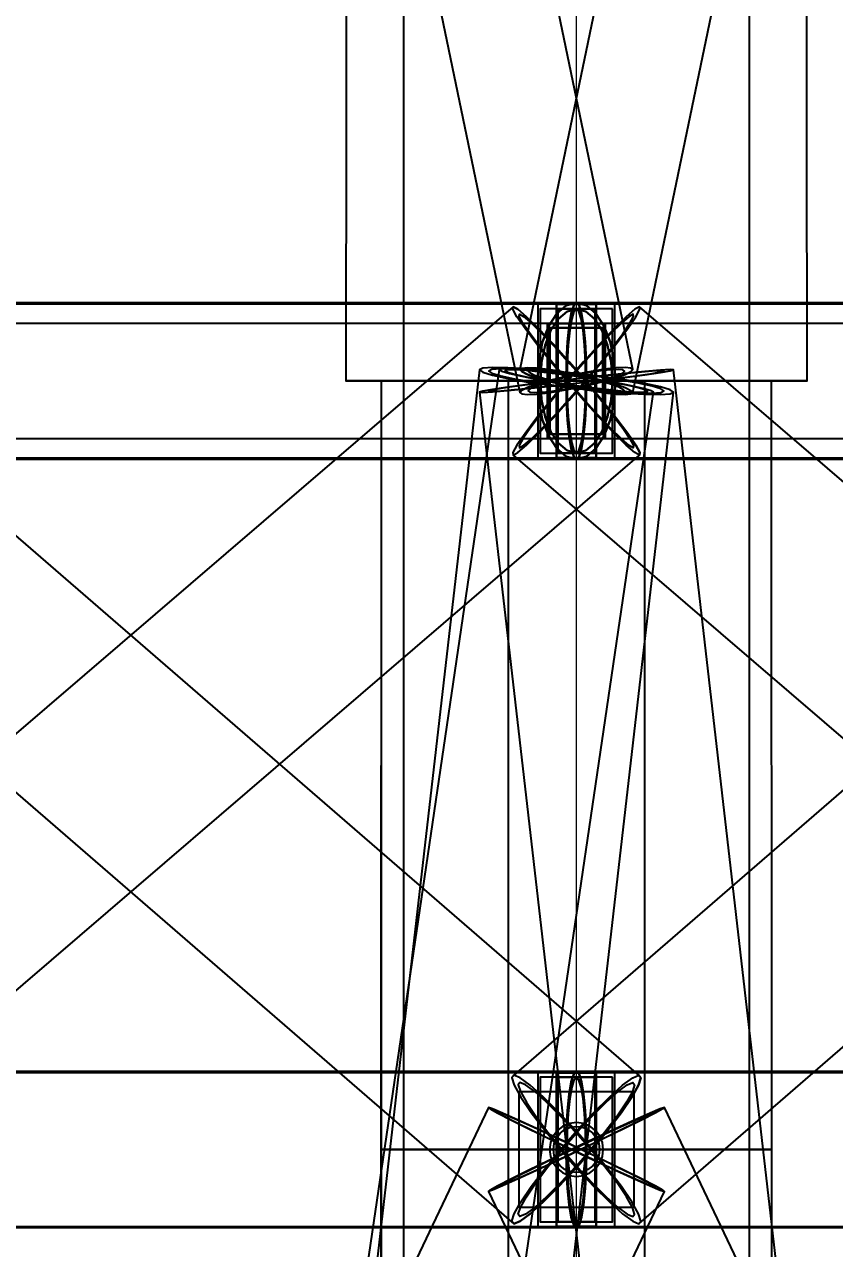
# Model space of a CAD drawing. Header units: millimetres. Extents: x -123812 to 252100, y -3000 to 639000.
# Drawn here: x -1436 to 672, y 494742 to 497928 of the extents above; entities that cross this region are included whole.
import ezdxf

# ---------------------------------------------------------------- set-up
doc = ezdxf.new("R2010")
doc.units = ezdxf.units.MM
for name, color, linetype, lineweight in [('D-BMK-AXIS', 7, 'Continuous', 13), ('D-STR-ANTN', 7, 'Continuous', 25), ('D-STR-DIM', 7, 'Continuous', 13), ('D-STR-STRC', 7, 'Continuous', 25)]:
    doc.layers.add(name, color=color, linetype=linetype, lineweight=lineweight)
doc.styles.add('OpenSansCondensed-Light', font='OpenSansCondensed-Light.ttf')
doc.styles.add('TOWER_UNICODE', font='Arial Unicode.ttf')
doc.dimstyles.new('EZDXF', dxfattribs={"dimtxt": 0.25, "dimasz": 0.175, "dimexe": 0.375, "dimexo": 0.125, "dimgap": 0.1, "dimtad": 1, "dimlfac": 100, "dimzin": 12, "dimdsep": 46, "dimtxsty": 'OpenSansCondensed-Light', "dimblk": 'ARCHTICK', "dimcen": 2.5, "dimazin": 3, "dimtfac": 0.5, "dimtmove": 2, "dimatfit": 3})

# ---------------------------------------------------------------- blocks, each defined once
blk = doc.blocks.new('_ARCHTICK')
at = {"color": 0, "linetype": 'BYBLOCK', "const_width": 0.15}
blk.add_lwpolyline([(-0.5, -0.5), (0.5, 0.5)], dxfattribs=at)

msp = doc.modelspace()

# ---------------------------------------------------------------- linework, layer by layer
at = {"layer": 'D-BMK-AXIS'}
msp.add_line((0, -3000), (0, 639000), dxfattribs=at)
at = {"layer": 'D-STR-ANTN'}
for points in [[(-2225.4, 506969.9), (-146.9, 496969.9), (-141.9, 496966.3), (-127.2, 496965), (-103.9, 496966.1), (-73.5, 496969.5), (-38, 496974.9), (0, 496982.1), (38, 496990.5), (73.5, 496999.6), (103.9, 497008.6), (127.2, 497017.1), (141.9, 497024.4), (146.9, 497030.1), (-1931.6, 507030.1)], [(1931.6, 507030.1), (-146.9, 497030.1), (-141.9, 497024.4), (-127.2, 497017.1), (-103.9, 497008.6), (-73.5, 496999.6), (-38, 496990.5), (0, 496982.1), (38, 496974.9), (73.5, 496969.5), (103.9, 496966.1), (127.2, 496965), (141.9, 496966.3), (146.9, 496969.9), (2225.4, 506969.9)], [(-450, 500500), (-450, 493000), (-434.7, 492922.6), (-389.7, 492850.4), (-318.2, 492788.4), (-225, 492740.8), (-116.5, 492711), (0, 492700.8), (116.5, 492711), (225, 492740.8), (318.2, 492788.4), (389.7, 492850.4), (434.7, 492922.6), (450, 493000), (450, 500500)], [(-450, 500500), (-450, 493000), (-434.7, 492922.6), (-389.7, 492850.4), (-318.2, 492788.4), (-225, 492740.8), (-116.5, 492711), (0, 492700.8), (116.5, 492711), (225, 492740.8), (318.2, 492788.4), (389.7, 492850.4), (434.7, 492922.6), (450, 493000), (450, 500500)]]:
    msp.add_lwpolyline(points, dxfattribs=at)
for points in [[(-600, 497000), (600, 497000), (587.8, 507000), (-587.8, 507000)], [(-600, 497000), (600, 497000), (587.8, 507000), (-587.8, 507000)], [(-2153.5, 496850), (75, 496850), (75, 497150), (-2153.5, 497150)], [(-2153.5, 496850), (75, 496850), (75, 497150), (-2153.5, 497150)], [(75, 497150), (-75, 497150), (-75, 496850), (75, 496850)], [(75, 497150), (-75, 497150), (-75, 496850), (75, 496850)], [(-75, 496850), (2153.5, 496850), (2153.5, 497150), (-75, 497150)], [(-75, 497150), (75, 497150), (75, 496850), (-75, 496850)], [(-75, 496850), (2153.5, 496850), (2153.5, 497150), (-75, 497150)], [(-75, 497150), (75, 497150), (75, 496850), (-75, 496850)], [(69, 497138), (-69, 497138), (-69, 496862), (69, 496862)], [(69, 497138), (-69, 497138), (-69, 496862), (69, 496862)], [(-69, 497138), (69, 497138), (69, 496862), (-69, 496862)], [(-69, 497138), (69, 497138), (69, 496862), (-69, 496862)], [(0, 497017.9), (-38, 497009.5), (-73.5, 497000.4), (-103.9, 496991.4), (-127.2, 496982.9), (-141.9, 496975.6), (-146.9, 496969.9), (-141.9, 496966.3), (-127.2, 496965), (-103.9, 496966.1), (-73.5, 496969.5), (-38, 496974.9), (0, 496982.1), (38, 496990.5), (73.5, 496999.6), (103.9, 497008.6), (127.2, 497017.1), (141.9, 497024.4), (146.9, 497030.1), (141.9, 497033.7), (127.2, 497035), (103.9, 497033.9), (73.5, 497030.5), (38, 497025.1)], [(0, 496982.1), (-38, 496990.5), (-73.5, 496999.6), (-103.9, 497008.6), (-127.2, 497017.1), (-141.9, 497024.4), (-146.9, 497030.1), (-141.9, 497033.7), (-127.2, 497035), (-103.9, 497033.9), (-73.5, 497030.5), (-38, 497025.1), (0, 497017.9), (38, 497009.5), (73.5, 497000.4), (103.9, 496991.4), (127.2, 496982.9), (141.9, 496975.6), (146.9, 496969.9), (141.9, 496966.3), (127.2, 496965), (103.9, 496966.1), (73.5, 496969.5), (38, 496974.9)], [(0, 497015.3), (-32.4, 497008.1), (-62.7, 497000.4), (-88.6, 496992.6), (-108.6, 496985.4), (-121.1, 496979.1), (-125.4, 496974.3), (-121.1, 496971.2), (-108.6, 496970.1), (-88.6, 496971.1), (-62.7, 496973.9), (-32.4, 496978.6), (0, 496984.7), (32.4, 496991.9), (62.7, 496999.6), (88.6, 497007.4), (108.6, 497014.6), (121.1, 497020.9), (125.4, 497025.7), (121.1, 497028.8), (108.6, 497029.9), (88.6, 497028.9), (62.7, 497026.1), (32.4, 497021.4)], [(0, 496984.7), (-32.4, 496991.9), (-62.7, 496999.6), (-88.6, 497007.4), (-108.6, 497014.6), (-121.1, 497020.9), (-125.4, 497025.7), (-121.1, 497028.8), (-108.6, 497029.9), (-88.6, 497028.9), (-62.7, 497026.1), (-32.4, 497021.4), (0, 497015.3), (32.4, 497008.1), (62.7, 497000.4), (88.6, 496992.6), (108.6, 496985.4), (121.1, 496979.1), (125.4, 496974.3), (121.1, 496971.2), (108.6, 496970.1), (88.6, 496971.1), (62.7, 496973.9), (32.4, 496978.6)], [(600, 497000), (579.6, 497000), (519.6, 497000), (424.3, 497000), (300, 497000), (155.3, 497000), (0, 497000), (-155.3, 497000), (-300, 497000), (-424.3, 497000), (-519.6, 497000), (-579.6, 497000), (-600, 497000), (-579.6, 497000), (-519.6, 497000), (-424.3, 497000), (-300, 497000), (-155.3, 497000), (0, 497000), (155.3, 497000), (300, 497000), (424.3, 497000), (519.6, 497000), (579.6, 497000)], [(600, 497000), (579.6, 497000), (519.6, 497000), (424.3, 497000), (300, 497000), (155.3, 497000), (0, 497000), (-155.3, 497000), (-300, 497000), (-424.3, 497000), (-519.6, 497000), (-579.6, 497000), (-600, 497000), (-579.6, 497000), (-519.6, 497000), (-424.3, 497000), (-300, 497000), (-155.3, 497000), (0, 497000), (155.3, 497000), (300, 497000), (424.3, 497000), (519.6, 497000), (579.6, 497000)], [(520, 497000), (502.3, 497000), (450.3, 497000), (367.7, 497000), (260, 497000), (134.6, 497000), (0, 497000), (-134.6, 497000), (-260, 497000), (-367.7, 497000), (-450.3, 497000), (-502.3, 497000), (-520, 497000), (-502.3, 497000), (-450.3, 497000), (-367.7, 497000), (-260, 497000), (-134.6, 497000), (0, 497000), (134.6, 497000), (260, 497000), (367.7, 497000), (450.3, 497000), (502.3, 497000)], [(520, 497000), (502.3, 497000), (450.3, 497000), (367.7, 497000), (260, 497000), (134.6, 497000), (0, 497000), (-134.6, 497000), (-260, 497000), (-367.7, 497000), (-450.3, 497000), (-502.3, 497000), (-520, 497000), (-502.3, 497000), (-450.3, 497000), (-367.7, 497000), (-260, 497000), (-134.6, 497000), (0, 497000), (134.6, 497000), (260, 497000), (367.7, 497000), (450.3, 497000), (502.3, 497000)]]:
    msp.add_lwpolyline(points, close=True, dxfattribs=at)
at = {"layer": 'D-STR-STRC'}
for points in [[(-3961.3, 496800), (100.2, 496800), (100.2, 497200), (-3961.3, 497200)], [(-3912.9, 496800), (51.8, 496800), (51.8, 497200), (-3912.9, 497200)], [(-3912.9, 496800), (51.8, 496800), (51.8, 497200), (-3912.9, 497200)], [(24.8, 497000), (66.5, 496950), (103.6, 496903.4), (133.7, 496863.5), (154.6, 496832.8), (165, 496813.5), (164.2, 496806.9), (152.2, 496813.5), (129.8, 496832.8), (98.6, 496863.5), (60.6, 496903.4), (18.5, 496950), (-24.8, 497000), (-66.5, 497050), (-103.6, 497096.6), (-133.7, 497136.5), (-154.6, 497167.2), (-165, 497186.5), (-164.2, 497193.1), (-152.2, 497186.5), (-129.8, 497167.2), (-98.6, 497136.5), (-60.6, 497096.6), (-18.5, 497050)], [(-24.8, 497000), (-66.5, 496950), (-103.6, 496903.4), (-133.7, 496863.5), (-154.6, 496832.8), (-165, 496813.5), (-164.2, 496806.9), (-152.2, 496813.5), (-129.8, 496832.8), (-98.6, 496863.5), (-60.6, 496903.4), (-18.5, 496950), (24.8, 497000), (66.5, 497050), (103.6, 497096.6), (133.7, 497136.5), (154.6, 497167.2), (165, 497186.5), (164.2, 497193.1), (152.2, 497186.5), (129.8, 497167.2), (98.6, 497136.5), (60.6, 497096.6), (18.5, 497050)], [(22.4, 497000), (59.9, 496954.9), (93.4, 496913), (120.5, 496876.9), (139.4, 496849.2), (148.8, 496831.8), (148.1, 496825.9), (137.2, 496831.8), (117, 496849.2), (88.9, 496876.9), (54.6, 496913), (16.7, 496954.9), (-22.4, 497000), (-59.9, 497045.1), (-93.4, 497087), (-120.5, 497123.1), (-139.4, 497150.8), (-148.8, 497168.2), (-148.1, 497174.1), (-137.2, 497168.2), (-117, 497150.8), (-88.9, 497123.1), (-54.6, 497087), (-16.7, 497045.1)], [(-22.4, 497000), (-59.9, 496954.9), (-93.4, 496913), (-120.5, 496876.9), (-139.4, 496849.2), (-148.8, 496831.8), (-148.1, 496825.9), (-137.2, 496831.8), (-117, 496849.2), (-88.9, 496876.9), (-54.6, 496913), (-16.7, 496954.9), (22.4, 497000), (59.9, 497045.1), (93.4, 497087), (120.5, 497123.1), (139.4, 497150.8), (148.8, 497168.2), (148.1, 497174.1), (137.2, 497168.2), (117, 497150.8), (88.9, 497123.1), (54.6, 497087), (16.7, 497045.1)], [(-101.6, 497000), (-98.1, 496947.4), (-88, 496898.4), (-71.8, 496856.3), (-50.8, 496824), (-26.3, 496803.7), (0, 496796.8), (26.3, 496803.7), (50.8, 496824), (71.8, 496856.3), (88, 496898.4), (98.1, 496947.4), (101.6, 497000), (98.1, 497052.6), (88, 497101.6), (71.8, 497143.7), (50.8, 497176), (26.3, 497196.3), (0, 497203.2), (-26.3, 497196.3), (-50.8, 497176), (-71.8, 497143.7), (-88, 497101.6), (-98.1, 497052.6)], [(-101.6, 497000), (-98.1, 496947.4), (-88, 496898.4), (-71.8, 496856.3), (-50.8, 496824), (-26.3, 496803.7), (0, 496796.8), (26.3, 496803.7), (50.8, 496824), (71.8, 496856.3), (88, 496898.4), (98.1, 496947.4), (101.6, 497000), (98.1, 497052.6), (88, 497101.6), (71.8, 497143.7), (50.8, 497176), (26.3, 497196.3), (0, 497203.2), (-26.3, 497196.3), (-50.8, 497176), (-71.8, 497143.7), (-88, 497101.6), (-98.1, 497052.6)], [(101.6, 497000), (98.1, 496947.4), (88, 496898.4), (71.8, 496856.3), (50.8, 496824), (26.3, 496803.7), (0, 496796.8), (-26.3, 496803.7), (-50.8, 496824), (-71.8, 496856.3), (-88, 496898.4), (-98.1, 496947.4), (-101.6, 497000), (-98.1, 497052.6), (-88, 497101.6), (-71.8, 497143.7), (-50.8, 497176), (-26.3, 497196.3), (0, 497203.2), (26.3, 497196.3), (50.8, 497176), (71.8, 497143.7), (88, 497101.6), (98.1, 497052.6)], [(101.6, 497000), (98.1, 496947.4), (88, 496898.4), (71.8, 496856.3), (50.8, 496824), (26.3, 496803.7), (0, 496796.8), (-26.3, 496803.7), (-50.8, 496824), (-71.8, 496856.3), (-88, 496898.4), (-98.1, 496947.4), (-101.6, 497000), (-98.1, 497052.6), (-88, 497101.6), (-71.8, 497143.7), (-50.8, 497176), (-26.3, 497196.3), (0, 497203.2), (26.3, 497196.3), (50.8, 497176), (71.8, 497143.7), (88, 497101.6), (98.1, 497052.6)], [(100.2, 497200), (-100.2, 497200), (-100.2, 496800), (100.2, 496800)], [(94.2, 497188), (-94.2, 497188), (-94.2, 496812), (94.2, 496812)], [(-93.6, 497000), (-90.4, 496951.5), (-81.1, 496906.4), (-66.2, 496867.6), (-46.8, 496837.9), (-24.2, 496819.2), (0, 496812.8), (24.2, 496819.2), (46.8, 496837.9), (66.2, 496867.6), (81.1, 496906.4), (90.4, 496951.5), (93.6, 497000), (90.4, 497048.5), (81.1, 497093.6), (66.2, 497132.4), (46.8, 497162.1), (24.2, 497180.8), (0, 497187.2), (-24.2, 497180.8), (-46.8, 497162.1), (-66.2, 497132.4), (-81.1, 497093.6), (-90.4, 497048.5)], [(-93.6, 497000), (-90.4, 496951.5), (-81.1, 496906.4), (-66.2, 496867.6), (-46.8, 496837.9), (-24.2, 496819.2), (0, 496812.8), (24.2, 496819.2), (46.8, 496837.9), (66.2, 496867.6), (81.1, 496906.4), (90.4, 496951.5), (93.6, 497000), (90.4, 497048.5), (81.1, 497093.6), (66.2, 497132.4), (46.8, 497162.1), (24.2, 497180.8), (0, 497187.2), (-24.2, 497180.8), (-46.8, 497162.1), (-66.2, 497132.4), (-81.1, 497093.6), (-90.4, 497048.5)], [(93.6, 497000), (90.4, 496951.5), (81.1, 496906.4), (66.2, 496867.6), (46.8, 496837.9), (24.2, 496819.2), (0, 496812.8), (-24.2, 496819.2), (-46.8, 496837.9), (-66.2, 496867.6), (-81.1, 496906.4), (-90.4, 496951.5), (-93.6, 497000), (-90.4, 497048.5), (-81.1, 497093.6), (-66.2, 497132.4), (-46.8, 497162.1), (-24.2, 497180.8), (0, 497187.2), (24.2, 497180.8), (46.8, 497162.1), (66.2, 497132.4), (81.1, 497093.6), (90.4, 497048.5)], [(93.6, 497000), (90.4, 496951.5), (81.1, 496906.4), (66.2, 496867.6), (46.8, 496837.9), (24.2, 496819.2), (0, 496812.8), (-24.2, 496819.2), (-46.8, 496837.9), (-66.2, 496867.6), (-81.1, 496906.4), (-90.4, 496951.5), (-93.6, 497000), (-90.4, 497048.5), (-81.1, 497093.6), (-66.2, 497132.4), (-46.8, 497162.1), (-24.2, 497180.8), (0, 497187.2), (24.2, 497180.8), (46.8, 497162.1), (66.2, 497132.4), (81.1, 497093.6), (90.4, 497048.5)], [(51.8, 497200), (-51.8, 497200), (-51.8, 496800), (51.8, 496800)], [(51.8, 497200), (-51.8, 497200), (-51.8, 496800), (51.8, 496800)], [(-51.8, 496800), (3912.9, 496800), (3912.9, 497200), (-51.8, 497200)], [(-51.8, 497200), (51.8, 497200), (51.8, 496800), (-51.8, 496800)], [(-51.8, 496800), (3912.9, 496800), (3912.9, 497200), (-51.8, 497200)], [(-51.8, 497200), (51.8, 497200), (51.8, 496800), (-51.8, 496800)], [(48.7, 497188), (-48.7, 497188), (-48.7, 496812), (48.7, 496812)], [(48.7, 497188), (-48.7, 497188), (-48.7, 496812), (48.7, 496812)], [(-48.7, 497188), (48.7, 497188), (48.7, 496812), (-48.7, 496812)], [(-48.7, 497188), (48.7, 497188), (48.7, 496812), (-48.7, 496812)], [(-26.5, 497000), (-25.6, 496947.4), (-23, 496898.4), (-18.8, 496856.3), (-13.3, 496824), (-6.9, 496803.7), (0, 496796.8), (6.9, 496803.7), (13.3, 496824), (18.8, 496856.3), (23, 496898.4), (25.6, 496947.4), (26.5, 497000), (25.6, 497052.6), (23, 497101.6), (18.8, 497143.7), (13.3, 497176), (6.9, 497196.3), (0, 497203.2), (-6.9, 497196.3), (-13.3, 497176), (-18.8, 497143.7), (-23, 497101.6), (-25.6, 497052.6)], [(-26.5, 497000), (-25.6, 496947.4), (-23, 496898.4), (-18.8, 496856.3), (-13.3, 496824), (-6.9, 496803.7), (0, 496796.8), (6.9, 496803.7), (13.3, 496824), (18.8, 496856.3), (23, 496898.4), (25.6, 496947.4), (26.5, 497000), (25.6, 497052.6), (23, 497101.6), (18.8, 497143.7), (13.3, 497176), (6.9, 497196.3), (0, 497203.2), (-6.9, 497196.3), (-13.3, 497176), (-18.8, 497143.7), (-23, 497101.6), (-25.6, 497052.6)], [(26.5, 497000), (25.6, 496947.4), (23, 496898.4), (18.8, 496856.3), (13.3, 496824), (6.9, 496803.7), (0, 496796.8), (-6.9, 496803.7), (-13.3, 496824), (-18.8, 496856.3), (-23, 496898.4), (-25.6, 496947.4), (-26.5, 497000), (-25.6, 497052.6), (-23, 497101.6), (-18.8, 497143.7), (-13.3, 497176), (-6.9, 497196.3), (0, 497203.2), (6.9, 497196.3), (13.3, 497176), (18.8, 497143.7), (23, 497101.6), (25.6, 497052.6)], [(26.5, 497000), (25.6, 496947.4), (23, 496898.4), (18.8, 496856.3), (13.3, 496824), (6.9, 496803.7), (0, 496796.8), (-6.9, 496803.7), (-13.3, 496824), (-18.8, 496856.3), (-23, 496898.4), (-25.6, 496947.4), (-26.5, 497000), (-25.6, 497052.6), (-23, 497101.6), (-18.8, 497143.7), (-13.3, 497176), (-6.9, 497196.3), (0, 497203.2), (6.9, 497196.3), (13.3, 497176), (18.8, 497143.7), (23, 497101.6), (25.6, 497052.6)], [(-24.4, 497000), (-23.6, 496951.5), (-21.2, 496906.4), (-17.3, 496867.6), (-12.2, 496837.9), (-6.3, 496819.2), (0, 496812.8), (6.3, 496819.2), (12.2, 496837.9), (17.3, 496867.6), (21.2, 496906.4), (23.6, 496951.5), (24.4, 497000), (23.6, 497048.5), (21.2, 497093.6), (17.3, 497132.4), (12.2, 497162.1), (6.3, 497180.8), (0, 497187.2), (-6.3, 497180.8), (-12.2, 497162.1), (-17.3, 497132.4), (-21.2, 497093.6), (-23.6, 497048.5)], [(-24.4, 497000), (-23.6, 496951.5), (-21.2, 496906.4), (-17.3, 496867.6), (-12.2, 496837.9), (-6.3, 496819.2), (0, 496812.8), (6.3, 496819.2), (12.2, 496837.9), (17.3, 496867.6), (21.2, 496906.4), (23.6, 496951.5), (24.4, 497000), (23.6, 497048.5), (21.2, 497093.6), (17.3, 497132.4), (12.2, 497162.1), (6.3, 497180.8), (0, 497187.2), (-6.3, 497180.8), (-12.2, 497162.1), (-17.3, 497132.4), (-21.2, 497093.6), (-23.6, 497048.5)], [(24.4, 497000), (23.6, 496951.5), (21.2, 496906.4), (17.3, 496867.6), (12.2, 496837.9), (6.3, 496819.2), (0, 496812.8), (-6.3, 496819.2), (-12.2, 496837.9), (-17.3, 496867.6), (-21.2, 496906.4), (-23.6, 496951.5), (-24.4, 497000), (-23.6, 497048.5), (-21.2, 497093.6), (-17.3, 497132.4), (-12.2, 497162.1), (-6.3, 497180.8), (0, 497187.2), (6.3, 497180.8), (12.2, 497162.1), (17.3, 497132.4), (21.2, 497093.6), (23.6, 497048.5)], [(24.4, 497000), (23.6, 496951.5), (21.2, 496906.4), (17.3, 496867.6), (12.2, 496837.9), (6.3, 496819.2), (0, 496812.8), (-6.3, 496819.2), (-12.2, 496837.9), (-17.3, 496867.6), (-21.2, 496906.4), (-23.6, 496951.5), (-24.4, 497000), (-23.6, 497048.5), (-21.2, 497093.6), (-17.3, 497132.4), (-12.2, 497162.1), (-6.3, 497180.8), (0, 497187.2), (6.3, 497180.8), (12.2, 497162.1), (17.3, 497132.4), (21.2, 497093.6), (23.6, 497048.5)], [(0, 497019.8), (-65.3, 497026.6), (-126.2, 497031.6), (-178.4, 497034.4), (-218.5, 497034.9), (-243.7, 497033), (-252.3, 497028.9), (-243.7, 497022.7), (-218.5, 497015.1), (-178.4, 497006.4), (-126.2, 496997.3), (-65.3, 496988.3), (0, 496980.2), (65.3, 496973.4), (126.2, 496968.4), (178.4, 496965.6), (218.5, 496965.1), (243.7, 496967), (252.3, 496971.1), (243.7, 496977.3), (218.5, 496984.9), (178.4, 496993.6), (126.2, 497002.7), (65.3, 497011.7)], [(0, 497006), (-65.3, 496998.3), (-126.2, 496990.7), (-178.4, 496983.8), (-218.5, 496977.9), (-243.7, 496973.5), (-252.3, 496971), (-243.7, 496970.4), (-218.5, 496971.9), (-178.4, 496975.2), (-126.2, 496980.3), (-65.3, 496986.7), (0, 496994), (65.3, 497001.7), (126.2, 497009.3), (178.4, 497016.2), (218.5, 497022.1), (243.7, 497026.5), (252.3, 497029), (243.7, 497029.6), (218.5, 497028.1), (178.4, 497024.8), (126.2, 497019.7), (65.3, 497013.3)], [(0, 497017.9), (-58.9, 497024), (-113.8, 497028.5), (-160.9, 497031), (-197, 497031.5), (-219.8, 497029.8), (-227.5, 497026), (-219.8, 497020.5), (-197, 497013.6), (-160.9, 497005.8), (-113.8, 496997.5), (-58.9, 496989.5), (0, 496982.1), (58.9, 496976), (113.8, 496971.5), (160.9, 496969), (197, 496968.5), (219.8, 496970.2), (227.5, 496974), (219.8, 496979.5), (197, 496986.4), (160.9, 496994.2), (113.8, 497002.5), (58.9, 497010.5)], [(0, 497005.4), (-58.9, 496998.5), (-113.8, 496991.6), (-160.9, 496985.3), (-197, 496980.1), (-219.7, 496976.1), (-227.5, 496973.8), (-219.7, 496973.3), (-197, 496974.6), (-160.9, 496977.7), (-113.8, 496982.2), (-58.9, 496988), (0, 496994.6), (58.9, 497001.5), (113.8, 497008.4), (160.9, 497014.7), (197, 497019.9), (219.7, 497023.9), (227.5, 497026.2), (219.7, 497026.7), (197, 497025.4), (160.9, 497022.3), (113.8, 497017.8), (58.9, 497012)], [(0, 497012.3), (-52, 497019.5), (-100.5, 497025.4), (-142.2, 497029.5), (-174.1, 497031.7), (-194.2, 497031.7), (-201, 497029.5), (-194.2, 497025.3), (-174.1, 497019.4), (-142.2, 497012.2), (-100.5, 497004.1), (-52, 496995.8), (0, 496987.7), (52, 496980.5), (100.5, 496974.6), (142.2, 496970.5), (174.1, 496968.3), (194.2, 496968.3), (201, 496970.5), (194.2, 496974.7), (174.1, 496980.6), (142.2, 496987.8), (100.5, 496995.9), (52, 497004.2)], [(0, 497011.3), (-47.9, 497017.9), (-92.6, 497023.4), (-131, 497027.2), (-160.4, 497029.2), (-178.9, 497029.2), (-185.2, 497027.2), (-178.9, 497023.3), (-160.4, 497017.9), (-131, 497011.2), (-92.6, 497003.8), (-47.9, 496996.1), (0, 496988.7), (47.9, 496982.1), (92.6, 496976.6), (131, 496972.8), (160.4, 496970.8), (178.9, 496970.8), (185.2, 496972.8), (178.9, 496976.7), (160.4, 496982.1), (131, 496988.8), (92.6, 496996.2), (47.9, 497003.9)], [(-508.5, 495000), (508.5, 495000), (508, 497000), (-508, 497000)], [(-508.5, 495000), (508.5, 495000), (508, 497000), (-508, 497000)], [(-508.2, 495000), (508.2, 495000), (508, 497000), (-508, 497000)], [(508, 497000), (490.7, 497000), (439.9, 497000), (359.2, 497000), (254, 497000), (131.5, 497000), (0, 497000), (-131.5, 497000), (-254, 497000), (-359.2, 497000), (-439.9, 497000), (-490.7, 497000), (-508, 497000), (-490.7, 497000), (-439.9, 497000), (-359.2, 497000), (-254, 497000), (-131.5, 497000), (0, 497000), (131.5, 497000), (254, 497000), (359.2, 497000), (439.9, 497000), (490.7, 497000)], [(508, 497000), (490.7, 497000), (439.9, 497000), (359.2, 497000), (254, 497000), (131.5, 497000), (0, 497000), (-131.5, 497000), (-254, 497000), (-359.2, 497000), (-439.9, 497000), (-490.7, 497000), (-508, 497000), (-490.7, 497000), (-439.9, 497000), (-359.2, 497000), (-254, 497000), (-131.5, 497000), (0, 497000), (131.5, 497000), (254, 497000), (359.2, 497000), (439.9, 497000), (490.7, 497000)], [(508, 497000), (490.7, 497000), (439.9, 497000), (359.2, 497000), (254, 497000), (131.5, 497000), (0, 497000), (-131.5, 497000), (-254, 497000), (-359.2, 497000), (-439.9, 497000), (-490.7, 497000), (-508, 497000), (-490.7, 497000), (-439.9, 497000), (-359.2, 497000), (-254, 497000), (-131.5, 497000), (0, 497000), (131.5, 497000), (254, 497000), (359.2, 497000), (439.9, 497000), (490.7, 497000)], [(448, 497000), (432.7, 497000), (388, 497000), (316.8, 497000), (224, 497000), (116, 497000), (0, 497000), (-116, 497000), (-224, 497000), (-316.8, 497000), (-388, 497000), (-432.7, 497000), (-448, 497000), (-432.7, 497000), (-388, 497000), (-316.8, 497000), (-224, 497000), (-116, 497000), (0, 497000), (116, 497000), (224, 497000), (316.8, 497000), (388, 497000), (432.7, 497000)], [(448, 497000), (432.7, 497000), (388, 497000), (316.8, 497000), (224, 497000), (116, 497000), (0, 497000), (-116, 497000), (-224, 497000), (-316.8, 497000), (-388, 497000), (-432.7, 497000), (-448, 497000), (-432.7, 497000), (-388, 497000), (-316.8, 497000), (-224, 497000), (-116, 497000), (0, 497000), (116, 497000), (224, 497000), (316.8, 497000), (388, 497000), (432.7, 497000)], [(448, 497000), (432.7, 497000), (388, 497000), (316.8, 497000), (224, 497000), (116, 497000), (0, 497000), (-116, 497000), (-224, 497000), (-316.8, 497000), (-388, 497000), (-432.7, 497000), (-448, 497000), (-432.7, 497000), (-388, 497000), (-316.8, 497000), (-224, 497000), (-116, 497000), (0, 497000), (116, 497000), (224, 497000), (316.8, 497000), (388, 497000), (432.7, 497000)], [(-177.8, 497000), (-177.8, 475000), (177.8, 475000), (177.8, 497000)], [(177.8, 497000), (171.7, 497000), (154, 497000), (125.7, 497000), (88.9, 497000), (46, 497000), (0, 497000), (-46, 497000), (-88.9, 497000), (-125.7, 497000), (-154, 497000), (-171.7, 497000), (-177.8, 497000), (-171.7, 497000), (-154, 497000), (-125.7, 497000), (-88.9, 497000), (-46, 497000), (0, 497000), (46, 497000), (88.9, 497000), (125.7, 497000), (154, 497000), (171.7, 497000)], [(-177.8, 475000), (177.8, 475000), (177.8, 497000), (-177.8, 497000)], [(177.8, 497000), (171.7, 497000), (154, 497000), (125.7, 497000), (88.9, 497000), (46, 497000), (0, 497000), (-46, 497000), (-88.9, 497000), (-125.7, 497000), (-154, 497000), (-171.7, 497000), (-177.8, 497000), (-171.7, 497000), (-154, 497000), (-125.7, 497000), (-88.9, 497000), (-46, 497000), (0, 497000), (46, 497000), (88.9, 497000), (125.7, 497000), (154, 497000), (171.7, 497000)], [(161.8, 497000), (156.3, 497000), (140.1, 497000), (114.4, 497000), (80.9, 497000), (41.9, 497000), (0, 497000), (-41.9, 497000), (-80.9, 497000), (-114.4, 497000), (-140.1, 497000), (-156.3, 497000), (-161.8, 497000), (-156.3, 497000), (-140.1, 497000), (-114.4, 497000), (-80.9, 497000), (-41.9, 497000), (0, 497000), (41.9, 497000), (80.9, 497000), (114.4, 497000), (140.1, 497000), (156.3, 497000)], [(161.8, 497000), (156.3, 497000), (140.1, 497000), (114.4, 497000), (80.9, 497000), (41.9, 497000), (0, 497000), (-41.9, 497000), (-80.9, 497000), (-114.4, 497000), (-140.1, 497000), (-156.3, 497000), (-161.8, 497000), (-156.3, 497000), (-140.1, 497000), (-114.4, 497000), (-80.9, 497000), (-41.9, 497000), (0, 497000), (41.9, 497000), (80.9, 497000), (114.4, 497000), (140.1, 497000), (156.3, 497000)], [(-3997.7, 494800), (100, 494800), (100, 495200), (-3997.7, 495200)], [(-3949.5, 494800), (51.8, 494800), (51.8, 495200), (-3949.5, 495200)], [(-3949.5, 494800), (51.8, 494800), (51.8, 495200), (-3949.5, 495200)], [(100, 495200), (-100, 495200), (-100, 494800), (100, 494800)], [(51.8, 495200), (-51.8, 495200), (-51.8, 494800), (51.8, 494800)], [(51.8, 495200), (-51.8, 495200), (-51.8, 494800), (51.8, 494800)], [(-51.8, 494800), (3949.5, 494800), (3949.5, 495200), (-51.8, 495200)], [(-51.8, 495200), (51.8, 495200), (51.8, 494800), (-51.8, 494800)], [(-51.8, 494800), (3949.5, 494800), (3949.5, 495200), (-51.8, 495200)], [(-51.8, 495200), (51.8, 495200), (51.8, 494800), (-51.8, 494800)], [(-26.5, 495000), (-25.6, 494947.4), (-23, 494898.4), (-18.8, 494856.3), (-13.3, 494824), (-6.9, 494803.7), (0, 494796.8), (6.9, 494803.7), (13.3, 494824), (18.8, 494856.3), (23, 494898.4), (25.6, 494947.4), (26.5, 495000), (25.6, 495052.6), (23, 495101.6), (18.8, 495143.7), (13.3, 495176), (6.9, 495196.3), (0, 495203.2), (-6.9, 495196.3), (-13.3, 495176), (-18.8, 495143.7), (-23, 495101.6), (-25.6, 495052.6)], [(-26.5, 495000), (-25.6, 494947.4), (-23, 494898.4), (-18.8, 494856.3), (-13.3, 494824), (-6.9, 494803.7), (0, 494796.8), (6.9, 494803.7), (13.3, 494824), (18.8, 494856.3), (23, 494898.4), (25.6, 494947.4), (26.5, 495000), (25.6, 495052.6), (23, 495101.6), (18.8, 495143.7), (13.3, 495176), (6.9, 495196.3), (0, 495203.2), (-6.9, 495196.3), (-13.3, 495176), (-18.8, 495143.7), (-23, 495101.6), (-25.6, 495052.6)], [(26.5, 495000), (25.6, 494947.4), (23, 494898.4), (18.8, 494856.3), (13.3, 494824), (6.9, 494803.7), (0, 494796.8), (-6.9, 494803.7), (-13.3, 494824), (-18.8, 494856.3), (-23, 494898.4), (-25.6, 494947.4), (-26.5, 495000), (-25.6, 495052.6), (-23, 495101.6), (-18.8, 495143.7), (-13.3, 495176), (-6.9, 495196.3), (0, 495203.2), (6.9, 495196.3), (13.3, 495176), (18.8, 495143.7), (23, 495101.6), (25.6, 495052.6)], [(26.5, 495000), (25.6, 494947.4), (23, 494898.4), (18.8, 494856.3), (13.3, 494824), (6.9, 494803.7), (0, 494796.8), (-6.9, 494803.7), (-13.3, 494824), (-18.8, 494856.3), (-23, 494898.4), (-25.6, 494947.4), (-26.5, 495000), (-25.6, 495052.6), (-23, 495101.6), (-18.8, 495143.7), (-13.3, 495176), (-6.9, 495196.3), (0, 495203.2), (6.9, 495196.3), (13.3, 495176), (18.8, 495143.7), (23, 495101.6), (25.6, 495052.6)], [(41.4, 495000), (-2.1, 494950), (-45.5, 494903.4), (-85.8, 494863.5), (-120.3, 494832.8), (-146.5, 494813.5), (-162.8, 494806.9), (-168, 494813.5), (-161.7, 494832.8), (-144.4, 494863.5), (-117.3, 494903.4), (-82.2, 494950), (-41.4, 495000), (2.1, 495050), (45.5, 495096.6), (85.8, 495136.5), (120.3, 495167.2), (146.5, 495186.5), (162.8, 495193.1), (168, 495186.5), (161.7, 495167.2), (144.4, 495136.5), (117.3, 495096.6), (82.2, 495050)], [(-41.4, 495000), (2.1, 494950), (45.5, 494903.4), (85.8, 494863.5), (120.3, 494832.8), (146.5, 494813.5), (162.8, 494806.9), (168, 494813.5), (161.7, 494832.8), (144.4, 494863.5), (117.3, 494903.4), (82.2, 494950), (41.4, 495000), (-2.1, 495050), (-45.5, 495096.6), (-85.8, 495136.5), (-120.3, 495167.2), (-146.5, 495186.5), (-162.8, 495193.1), (-168, 495186.5), (-161.7, 495167.2), (-144.4, 495136.5), (-117.3, 495096.6), (-82.2, 495050)], [(37.4, 495000), (-1.9, 494954.9), (-41, 494913), (-77.4, 494876.9), (-108.4, 494849.2), (-132.1, 494831.8), (-146.8, 494825.9), (-151.4, 494831.8), (-145.8, 494849.2), (-130.2, 494876.9), (-105.7, 494913), (-74.1, 494954.9), (-37.4, 495000), (1.9, 495045.1), (41, 495087), (77.4, 495123.1), (108.4, 495150.8), (132.1, 495168.2), (146.8, 495174.1), (151.4, 495168.2), (145.8, 495150.8), (130.2, 495123.1), (105.7, 495087), (74.1, 495045.1)], [(-37.4, 495000), (1.9, 494954.9), (41, 494913), (77.4, 494876.9), (108.4, 494849.2), (132.1, 494831.8), (146.8, 494825.9), (151.4, 494831.8), (145.8, 494849.2), (130.2, 494876.9), (105.7, 494913), (74.1, 494954.9), (37.4, 495000), (-1.9, 495045.1), (-41, 495087), (-77.4, 495123.1), (-108.4, 495150.8), (-132.1, 495168.2), (-146.8, 495174.1), (-151.4, 495168.2), (-145.8, 495150.8), (-130.2, 495123.1), (-105.7, 495087), (-74.1, 495045.1)], [(94, 495188), (-94, 495188), (-94, 494812), (94, 494812)], [(48.7, 495188), (-48.7, 495188), (-48.7, 494812), (48.7, 494812)], [(48.7, 495188), (-48.7, 495188), (-48.7, 494812), (48.7, 494812)], [(-48.7, 495188), (48.7, 495188), (48.7, 494812), (-48.7, 494812)], [(-48.7, 495188), (48.7, 495188), (48.7, 494812), (-48.7, 494812)], [(-24.4, 495000), (-23.6, 494951.5), (-21.2, 494906.4), (-17.3, 494867.6), (-12.2, 494837.9), (-6.3, 494819.2), (0, 494812.8), (6.3, 494819.2), (12.2, 494837.9), (17.3, 494867.6), (21.2, 494906.4), (23.6, 494951.5), (24.4, 495000), (23.6, 495048.5), (21.2, 495093.6), (17.3, 495132.4), (12.2, 495162.1), (6.3, 495180.8), (0, 495187.2), (-6.3, 495180.8), (-12.2, 495162.1), (-17.3, 495132.4), (-21.2, 495093.6), (-23.6, 495048.5)], [(-24.4, 495000), (-23.6, 494951.5), (-21.2, 494906.4), (-17.3, 494867.6), (-12.2, 494837.9), (-6.3, 494819.2), (0, 494812.8), (6.3, 494819.2), (12.2, 494837.9), (17.3, 494867.6), (21.2, 494906.4), (23.6, 494951.5), (24.4, 495000), (23.6, 495048.5), (21.2, 495093.6), (17.3, 495132.4), (12.2, 495162.1), (6.3, 495180.8), (0, 495187.2), (-6.3, 495180.8), (-12.2, 495162.1), (-17.3, 495132.4), (-21.2, 495093.6), (-23.6, 495048.5)], [(24.4, 495000), (23.6, 494951.5), (21.2, 494906.4), (17.3, 494867.6), (12.2, 494837.9), (6.3, 494819.2), (0, 494812.8), (-6.3, 494819.2), (-12.2, 494837.9), (-17.3, 494867.6), (-21.2, 494906.4), (-23.6, 494951.5), (-24.4, 495000), (-23.6, 495048.5), (-21.2, 495093.6), (-17.3, 495132.4), (-12.2, 495162.1), (-6.3, 495180.8), (0, 495187.2), (6.3, 495180.8), (12.2, 495162.1), (17.3, 495132.4), (21.2, 495093.6), (23.6, 495048.5)], [(24.4, 495000), (23.6, 494951.5), (21.2, 494906.4), (17.3, 494867.6), (12.2, 494837.9), (6.3, 494819.2), (0, 494812.8), (-6.3, 494819.2), (-12.2, 494837.9), (-17.3, 494867.6), (-21.2, 494906.4), (-23.6, 494951.5), (-24.4, 495000), (-23.6, 495048.5), (-21.2, 495093.6), (-17.3, 495132.4), (-12.2, 495162.1), (-6.3, 495180.8), (0, 495187.2), (6.3, 495180.8), (12.2, 495162.1), (17.3, 495132.4), (21.2, 495093.6), (23.6, 495048.5)], [(-150, 494850), (150, 494850), (150, 495150), (-150, 495150)], [(-12.7, 495000), (47, 494971.7), (103.5, 494945.4), (153, 494922.7), (192, 494905.4), (217.9, 494894.5), (229, 494890.7), (224.5, 494894.5), (204.7, 494905.4), (170.9, 494922.7), (125.5, 494945.4), (71.5, 494971.7), (12.7, 495000), (-47, 495028.3), (-103.5, 495054.6), (-153, 495077.3), (-192, 495094.6), (-217.9, 495105.5), (-229, 495109.3), (-224.5, 495105.5), (-204.7, 495094.6), (-170.9, 495077.3), (-125.5, 495054.6), (-71.5, 495028.3)], [(12.7, 495000), (-47, 494971.7), (-103.5, 494945.4), (-153, 494922.7), (-192, 494905.4), (-217.9, 494894.5), (-229, 494890.7), (-224.5, 494894.5), (-204.7, 494905.4), (-170.9, 494922.7), (-125.5, 494945.4), (-71.5, 494971.7), (-12.7, 495000), (47, 495028.3), (103.5, 495054.6), (153, 495077.3), (192, 495094.6), (217.9, 495105.5), (229, 495109.3), (224.5, 495105.5), (204.7, 495094.6), (170.9, 495077.3), (125.5, 495054.6), (71.5, 495028.3)], [(-11.4, 495000), (42.4, 494974.5), (93.3, 494950.7), (137.9, 494930.3), (173.1, 494914.7), (196.5, 494904.8), (206.5, 494901.5), (202.4, 494904.8), (184.5, 494914.7), (154.1, 494930.3), (113.1, 494950.7), (64.5, 494974.5), (11.4, 495000), (-42.4, 495025.5), (-93.3, 495049.3), (-137.9, 495069.7), (-173.1, 495085.3), (-196.5, 495095.2), (-206.5, 495098.5), (-202.4, 495095.2), (-184.5, 495085.3), (-154.1, 495069.7), (-113.1, 495049.3), (-64.5, 495025.5)], [(11.4, 495000), (-42.4, 494974.5), (-93.3, 494950.7), (-137.9, 494930.3), (-173.1, 494914.7), (-196.5, 494904.8), (-206.5, 494901.5), (-202.4, 494904.8), (-184.5, 494914.7), (-154.1, 494930.3), (-113.1, 494950.7), (-64.5, 494974.5), (-11.4, 495000), (42.4, 495025.5), (93.3, 495049.3), (137.9, 495069.7), (173.1, 495085.3), (196.5, 495095.2), (206.5, 495098.5), (202.4, 495095.2), (184.5, 495085.3), (154.1, 495069.7), (113.1, 495049.3), (64.5, 495025.5)], [(-70, 495000), (-67.6, 494981.9), (-60.6, 494965), (-49.5, 494950.5), (-35, 494939.4), (-18.1, 494932.4), (0, 494930), (18.1, 494932.4), (35, 494939.4), (49.5, 494950.5), (60.6, 494965), (67.6, 494981.9), (70, 495000), (67.6, 495018.1), (60.6, 495035), (49.5, 495049.5), (35, 495060.6), (18.1, 495067.6), (0, 495070), (-18.1, 495067.6), (-35, 495060.6), (-49.5, 495049.5), (-60.6, 495035), (-67.6, 495018.1)], [(60, 495000), (58, 494984.5), (52, 494970), (42.4, 494957.6), (30, 494948), (15.5, 494942), (0, 494940), (-15.5, 494942), (-30, 494948), (-42.4, 494957.6), (-52, 494970), (-58, 494984.5), (-60, 495000), (-58, 495015.5), (-52, 495030), (-42.4, 495042.4), (-30, 495052), (-15.5, 495058), (0, 495060), (15.5, 495058), (30, 495052), (42.4, 495042.4), (52, 495030), (58, 495015.5)], [(-509.6, 490000), (509.6, 490000), (508.5, 495000), (-508.5, 495000)], [(-509.6, 490000), (509.6, 490000), (508.5, 495000), (-508.5, 495000)], [(-508.7, 490000), (508.7, 490000), (508.2, 495000), (-508.2, 495000)], [(508.5, 495000), (491.1, 495000), (440.3, 495000), (359.5, 495000), (254.2, 495000), (131.6, 495000), (0, 495000), (-131.6, 495000), (-254.2, 495000), (-359.5, 495000), (-440.3, 495000), (-491.1, 495000), (-508.5, 495000), (-491.1, 495000), (-440.3, 495000), (-359.5, 495000), (-254.2, 495000), (-131.6, 495000), (0, 495000), (131.6, 495000), (254.2, 495000), (359.5, 495000), (440.3, 495000), (491.1, 495000)], [(508.5, 495000), (491.1, 495000), (440.3, 495000), (359.5, 495000), (254.2, 495000), (131.6, 495000), (0, 495000), (-131.6, 495000), (-254.2, 495000), (-359.5, 495000), (-440.3, 495000), (-491.1, 495000), (-508.5, 495000), (-491.1, 495000), (-440.3, 495000), (-359.5, 495000), (-254.2, 495000), (-131.6, 495000), (0, 495000), (131.6, 495000), (254.2, 495000), (359.5, 495000), (440.3, 495000), (491.1, 495000)], [(508.2, 495000), (490.9, 495000), (440.1, 495000), (359.3, 495000), (254.1, 495000), (131.5, 495000), (0, 495000), (-131.5, 495000), (-254.1, 495000), (-359.3, 495000), (-440.1, 495000), (-490.9, 495000), (-508.2, 495000), (-490.9, 495000), (-440.1, 495000), (-359.3, 495000), (-254.1, 495000), (-131.5, 495000), (0, 495000), (131.5, 495000), (254.1, 495000), (359.3, 495000), (440.1, 495000), (490.9, 495000)], [(508.2, 495000), (490.9, 495000), (440.1, 495000), (359.3, 495000), (254.1, 495000), (131.5, 495000), (0, 495000), (-131.5, 495000), (-254.1, 495000), (-359.3, 495000), (-440.1, 495000), (-490.9, 495000), (-508.2, 495000), (-490.9, 495000), (-440.1, 495000), (-359.3, 495000), (-254.1, 495000), (-131.5, 495000), (0, 495000), (131.5, 495000), (254.1, 495000), (359.3, 495000), (440.1, 495000), (490.9, 495000)], [(448.3, 495000), (433.1, 495000), (388.3, 495000), (317, 495000), (224.2, 495000), (116, 495000), (0, 495000), (-116, 495000), (-224.2, 495000), (-317, 495000), (-388.3, 495000), (-433.1, 495000), (-448.3, 495000), (-433.1, 495000), (-388.3, 495000), (-317, 495000), (-224.2, 495000), (-116, 495000), (0, 495000), (116, 495000), (224.2, 495000), (317, 495000), (388.3, 495000), (433.1, 495000)], [(448.3, 495000), (433.1, 495000), (388.3, 495000), (317, 495000), (224.2, 495000), (116, 495000), (0, 495000), (-116, 495000), (-224.2, 495000), (-317, 495000), (-388.3, 495000), (-433.1, 495000), (-448.3, 495000), (-433.1, 495000), (-388.3, 495000), (-317, 495000), (-224.2, 495000), (-116, 495000), (0, 495000), (116, 495000), (224.2, 495000), (317, 495000), (388.3, 495000), (433.1, 495000)]]:
    msp.add_lwpolyline(points, close=True, dxfattribs=at)
for points in [[(-2771.3, 496796.8), (0, 496796.8), (26.3, 496803.7), (50.8, 496824), (71.8, 496856.3), (88, 496898.4), (98.1, 496947.4), (101.6, 497000), (98.1, 497052.6), (88, 497101.6), (71.8, 497143.7), (50.8, 497176), (26.3, 497196.3), (0, 497203.2), (-2771.3, 497203.2)], [(-2771.3, 496796.8), (0, 496796.8), (26.3, 496803.7), (50.8, 496824), (71.8, 496856.3), (88, 496898.4), (98.1, 496947.4), (101.6, 497000), (98.1, 497052.6), (88, 497101.6), (71.8, 497143.7), (50.8, 497176), (26.3, 497196.3), (0, 497203.2), (-2771.3, 497203.2)], [(-2165.2, 494806.9), (164.2, 496806.9), (165, 496813.5), (154.6, 496832.8), (133.7, 496863.5), (103.6, 496903.4), (66.5, 496950), (24.8, 497000), (-18.5, 497050), (-60.6, 497096.6), (-98.6, 497136.5), (-129.8, 497167.2), (-152.2, 497186.5), (-164.2, 497193.1), (-2493.6, 495193.1)], [(-2472, 496806.9), (-162.8, 494806.9), (-146.5, 494813.5), (-120.3, 494832.8), (-85.8, 494863.5), (-45.5, 494903.4), (-2.1, 494950), (41.4, 495000), (82.2, 495050), (117.3, 495096.6), (144.4, 495136.5), (161.7, 495167.2), (168, 495186.5), (162.8, 495193.1), (-2146.4, 497193.1)], [(-2309.2, 496796.8), (0, 496796.8), (6.9, 496803.7), (13.3, 496824), (18.8, 496856.3), (23, 496898.4), (25.6, 496947.4), (26.5, 497000), (25.6, 497052.6), (23, 497101.6), (18.8, 497143.7), (13.3, 497176), (6.9, 497196.3), (0, 497203.2), (-2309.2, 497203.2)], [(-2309.2, 496796.8), (0, 496796.8), (6.9, 496803.7), (13.3, 496824), (18.8, 496856.3), (23, 496898.4), (25.6, 496947.4), (26.5, 497000), (25.6, 497052.6), (23, 497101.6), (18.8, 497143.7), (13.3, 497176), (6.9, 497196.3), (0, 497203.2), (-2309.2, 497203.2)], [(2146.4, 497193.1), (-162.8, 495193.1), (-168, 495186.5), (-161.7, 495167.2), (-144.4, 495136.5), (-117.3, 495096.6), (-82.2, 495050), (-41.4, 495000), (2.1, 494950), (45.5, 494903.4), (85.8, 494863.5), (120.3, 494832.8), (146.5, 494813.5), (162.8, 494806.9), (2472, 496806.9)], [(2493.6, 495193.1), (164.2, 497193.1), (152.2, 497186.5), (129.8, 497167.2), (98.6, 497136.5), (60.6, 497096.6), (18.5, 497050), (-24.8, 497000), (-66.5, 496950), (-103.6, 496903.4), (-133.7, 496863.5), (-154.6, 496832.8), (-165, 496813.5), (-164.2, 496806.9), (2165.2, 494806.9)], [(2771.3, 497203.2), (0, 497203.2), (-26.3, 497196.3), (-50.8, 497176), (-71.8, 497143.7), (-88, 497101.6), (-98.1, 497052.6), (-101.6, 497000), (-98.1, 496947.4), (-88, 496898.4), (-71.8, 496856.3), (-50.8, 496824), (-26.3, 496803.7), (0, 496796.8), (2771.3, 496796.8)], [(2771.3, 497203.2), (0, 497203.2), (-26.3, 497196.3), (-50.8, 497176), (-71.8, 497143.7), (-88, 497101.6), (-98.1, 497052.6), (-101.6, 497000), (-98.1, 496947.4), (-88, 496898.4), (-71.8, 496856.3), (-50.8, 496824), (-26.3, 496803.7), (0, 496796.8), (2771.3, 496796.8)], [(2309.2, 497203.2), (0, 497203.2), (-6.9, 497196.3), (-13.3, 497176), (-18.8, 497143.7), (-23, 497101.6), (-25.6, 497052.6), (-26.5, 497000), (-25.6, 496947.4), (-23, 496898.4), (-18.8, 496856.3), (-13.3, 496824), (-6.9, 496803.7), (0, 496796.8), (2309.2, 496796.8)], [(2309.2, 497203.2), (0, 497203.2), (-6.9, 497196.3), (-13.3, 497176), (-18.8, 497143.7), (-23, 497101.6), (-25.6, 497052.6), (-26.5, 497000), (-25.6, 496947.4), (-23, 496898.4), (-18.8, 496856.3), (-13.3, 496824), (-6.9, 496803.7), (0, 496796.8), (2309.2, 496796.8)], [(-3038.7, 474970.5), (201, 496970.5), (194.2, 496974.7), (174.1, 496980.6), (142.2, 496987.8), (100.5, 496995.9), (52, 497004.2), (0, 497012.3), (-52, 497019.5), (-100.5, 497025.4), (-142.2, 497029.5), (-174.1, 497031.7), (-194.2, 497031.7), (-201, 497029.5), (-3440.8, 475029.5)], [(-2278.3, 474971.1), (252.3, 496971.1), (243.7, 496977.3), (218.5, 496984.9), (178.4, 496993.6), (126.2, 497002.7), (65.3, 497011.7), (0, 497019.8), (-65.3, 497026.6), (-126.2, 497031.6), (-178.4, 497034.4), (-218.5, 497034.9), (-243.7, 497033), (-252.3, 497028.9), (-2783, 475028.9)], [(2783, 475029), (252.3, 497029), (243.7, 497029.6), (218.5, 497028.1), (178.4, 497024.8), (126.2, 497019.7), (65.3, 497013.3), (0, 497006), (-65.3, 496998.3), (-126.2, 496990.7), (-178.4, 496983.8), (-218.5, 496977.9), (-243.7, 496973.5), (-252.3, 496971), (2278.3, 474971)], [(-2329.4, 494796.8), (0, 494796.8), (6.9, 494803.7), (13.3, 494824), (18.8, 494856.3), (23, 494898.4), (25.6, 494947.4), (26.5, 495000), (25.6, 495052.6), (23, 495101.6), (18.8, 495143.7), (13.3, 495176), (6.9, 495196.3), (0, 495203.2), (-2329.4, 495203.2)], [(-2329.4, 494796.8), (0, 494796.8), (6.9, 494803.7), (13.3, 494824), (18.8, 494856.3), (23, 494898.4), (25.6, 494947.4), (26.5, 495000), (25.6, 495052.6), (23, 495101.6), (18.8, 495143.7), (13.3, 495176), (6.9, 495196.3), (0, 495203.2), (-2329.4, 495203.2)], [(2329.4, 495203.2), (0, 495203.2), (-6.9, 495196.3), (-13.3, 495176), (-18.8, 495143.7), (-23, 495101.6), (-25.6, 495052.6), (-26.5, 495000), (-25.6, 494947.4), (-23, 494898.4), (-18.8, 494856.3), (-13.3, 494824), (-6.9, 494803.7), (0, 494796.8), (2329.4, 494796.8)], [(2329.4, 495203.2), (0, 495203.2), (-6.9, 495196.3), (-13.3, 495176), (-18.8, 495143.7), (-23, 495101.6), (-25.6, 495052.6), (-26.5, 495000), (-25.6, 494947.4), (-23, 494898.4), (-18.8, 494856.3), (-13.3, 494824), (-6.9, 494803.7), (0, 494796.8), (2329.4, 494796.8)], [(-2150.7, 489890.7), (229, 494890.7), (224.5, 494894.5), (204.7, 494905.4), (170.9, 494922.7), (125.5, 494945.4), (71.5, 494971.7), (12.7, 495000), (-47, 495028.3), (-103.5, 495054.6), (-153, 495077.3), (-192, 495094.6), (-217.9, 495105.5), (-229, 495109.3), (-2608.7, 490109.3)], [(2608.7, 490109.3), (229, 495109.3), (217.9, 495105.5), (192, 495094.6), (153, 495077.3), (103.5, 495054.6), (47, 495028.3), (-12.7, 495000), (-71.5, 494971.7), (-125.5, 494945.4), (-170.9, 494922.7), (-204.7, 494905.4), (-224.5, 494894.5), (-229, 494890.7), (2150.7, 489890.7)]]:
    msp.add_lwpolyline(points, dxfattribs=at)

# ---------------------------------------------------------------- dimensions: what is measured, and where the dimension line sits
at = {"layer": 'D-STR-DIM'}
msp.add_linear_dim(base=(-112000, 0), p1=(0, 0), p2=(0, 634000), angle=90, dimstyle='EZDXF', override={"dimtxt": 8400, "dimasz": 3750, "dimexe": 2100, "dimexo": 1800, "dimgap": 2100, "dimtad": 1, "dimdec": 0, "dimlfac": 1, "dimlunit": 2, "dimtxsty": 'TOWER_UNICODE', "dimclrd": 7, "dimclre": 7, "dimclrt": 7}, dxfattribs=at).render()

doc.saveas('drawing.dxf')
